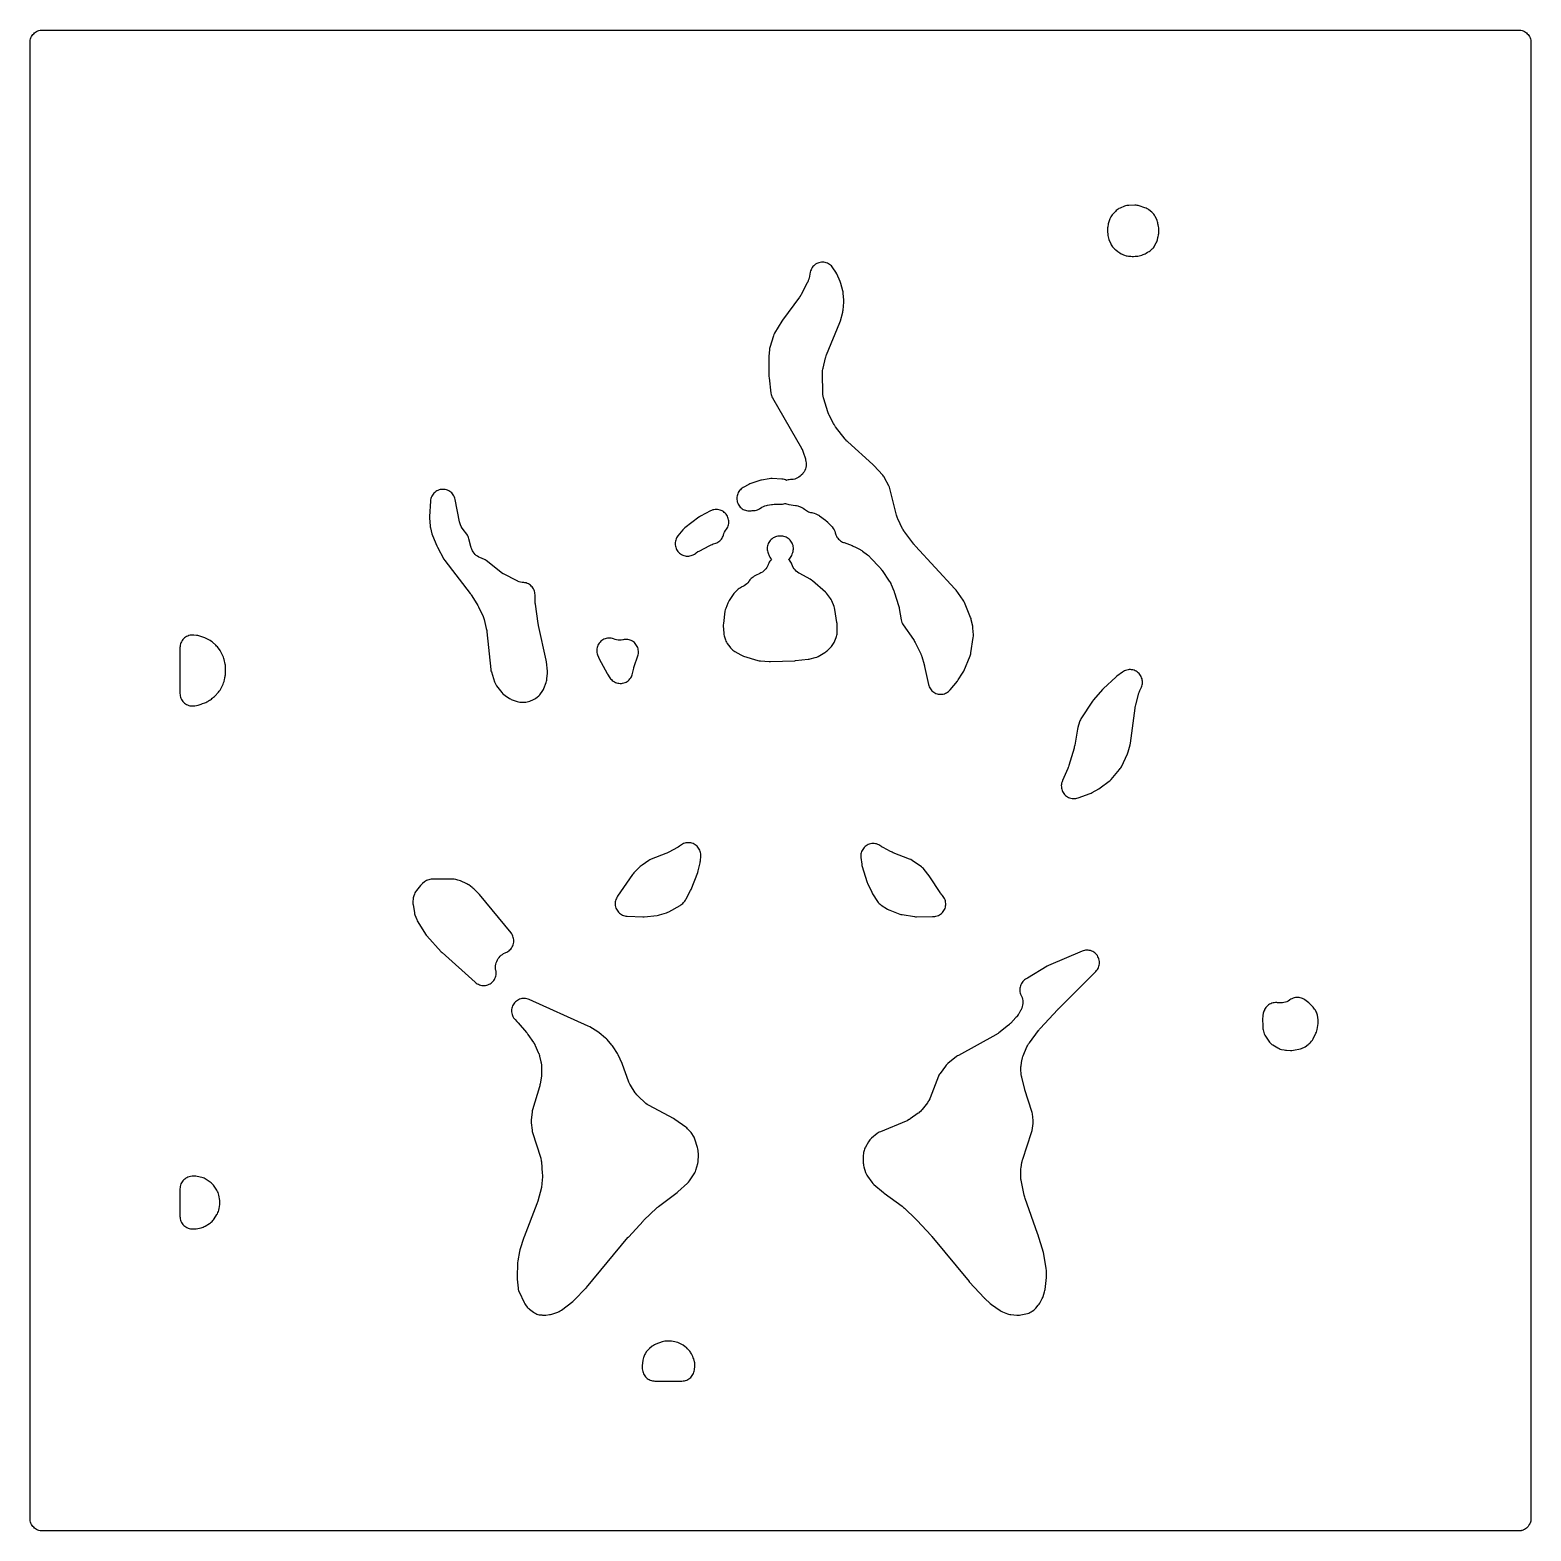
# Model space of a CAD drawing. Header units: millimetres. Extents: x 0 to 300, y 0 to 300.
import ezdxf

# ---------------------------------------------------------------- set-up
doc = ezdxf.new("R2010")
doc.units = ezdxf.units.MM
doc.layers.add('CUT', color=7, linetype='CONTINUOUS')

msp = doc.modelspace()

# ---------------------------------------------------------------- linework, layer by layer
at = {"layer": 'CUT'}
for points in [[(1.6252, -0.0395), (1.3944, 0.0431), (1.1729, 0.1479), (0.9627, 0.2738), (0.7659, 0.4198), (0.5844, 0.5844), (0.4198, 0.7659), (0.2738, 0.9627), (0.1479, 1.1729), (0.0431, 1.3944), (-0.0395, 1.6252), (-0.099, 1.8629), (-0.135, 2.1053), (-0.15, 2.4114), (-0.15, 297.5886), (-0.135, 297.8947), (-0.099, 298.1371), (-0.0395, 298.3748), (0.0431, 298.6056), (0.1479, 298.8271), (0.2738, 299.0373), (0.4198, 299.2341), (0.5844, 299.4156), (0.7659, 299.5802), (0.9627, 299.7262), (1.1729, 299.8521), (1.3944, 299.9569), (1.6252, 300.0395), (1.8629, 300.099), (2.1053, 300.135), (2.4114, 300.15), (297.5872, 300.15), (297.8933, 300.135), (298.1357, 300.099), (298.3734, 300.0395), (298.6041, 299.9569), (298.8256, 299.8521), (299.0358, 299.7262), (299.2326, 299.5802), (299.4142, 299.4156), (299.5787, 299.2341), (299.7247, 299.0373), (299.8507, 298.8271), (299.9554, 298.6056), (300.038, 298.3748), (300.0975, 298.1371), (300.1335, 297.8947), (300.1485, 297.5886), (300.1485, 297.0131), (300.1485, 2.4114), (300.1339, 2.114), (300.1297, 2.0799), (300.102, 1.893), (300.1003, 1.8816), (300.099, 1.8729), (300.0988, 1.8714), (300.0917, 1.8394), (300.0401, 1.6336), (300.0302, 1.6033), (299.9584, 1.4029), (299.9456, 1.3737), (299.8932, 1.2629), (299.8922, 1.2608), (299.8547, 1.1814), (299.8388, 1.1531), (299.838, 1.1519), (299.8352, 1.1471), (299.8173, 1.1173), (299.7299, 0.9714), (299.7105, 0.9436), (299.6986, 0.9275), (299.6934, 0.9206), (299.6729, 0.8929), (299.5852, 0.7747), (299.562, 0.7475), (299.5181, 0.6991), (299.5145, 0.6951), (299.4969, 0.6757), (299.4223, 0.5933), (299.3946, 0.5666), (299.3171, 0.4964), (299.3158, 0.4953), (299.3012, 0.482), (299.2426, 0.4289), (299.2098, 0.4029), (299.0526, 0.2863), (299.0501, 0.2845), (299.048, 0.2829), (299.0479, 0.2828), (299.0096, 0.2581), (298.9887, 0.2456), (298.9747, 0.2372), (298.9376, 0.215), (298.8402, 0.1566), (298.7957, 0.1337), (298.6213, 0.0513), (298.5703, 0.031), (298.3936, -0.0322), (298.3357, -0.0489), (298.3186, -0.0532), (298.2281, -0.0759), (298.2192, -0.0781), (298.159, -0.0932), (298.0942, -0.1052), (297.9198, -0.131), (297.8482, -0.1372), (297.5872, -0.15), (2.9618, -0.15), (2.4114, -0.15), (2.1053, -0.135), (1.8629, -0.099)], [(215.497, 259.0335), (215.5349, 258.7584), (215.6031, 258.4893), (215.7007, 258.2294), (216.0708, 257.389), (216.1735, 257.1822), (216.2949, 256.9857), (216.4339, 256.8013), (216.573, 256.6334), (216.7291, 256.4619), (216.9005, 256.3056), (217.0856, 256.1658), (217.5203, 255.8682), (217.5204, 255.8681), (217.703, 255.7109), (217.8999, 255.5721), (218.1821, 255.3928), (218.3833, 255.2777), (218.5944, 255.1817), (218.8135, 255.1057), (219.1608, 255.0029), (219.3854, 254.9476), (219.6143, 254.9134), (219.8453, 254.9004), (219.9737, 254.8991), (220.0942, 254.876), (220.3708, 254.8542), (220.6481, 254.8633), (220.9453, 254.8895), (221.2237, 254.8868), (221.4923, 254.8986), (221.758, 254.9391), (222.0178, 255.008), (222.2688, 255.1044), (222.2727, 255.1061), (222.309, 255.1187), (222.5325, 255.222), (222.5361, 255.2239), (222.9287, 255.3994), (223.1773, 255.5277), (223.3976, 255.6747), (223.7346, 255.851), (223.9706, 255.9915), (224.1897, 256.1571), (224.3894, 256.3457), (224.4632, 256.4235), (224.6106, 256.5936), (224.7421, 256.7763), (224.8566, 256.9701), (225.1675, 257.5547), (225.2622, 257.7534), (225.339, 257.9597), (225.3974, 258.1719), (225.5001, 258.6212), (225.5654, 258.8156), (225.6248, 259.0949), (225.6369, 259.2214), (225.6788, 259.4569), (225.6979, 259.6994), (225.7087, 260.0614), (225.7026, 260.3247), (225.6689, 260.586), (225.6231, 260.8364), (225.5698, 261.1654), (225.5235, 261.3806), (225.4895, 261.5661), (225.4353, 261.7987), (225.3592, 262.0251), (225.2618, 262.2432), (224.9464, 262.8676), (224.817, 263.0937), (224.6647, 263.3052), (224.4913, 263.4996), (224.2985, 263.6749), (223.7197, 264.1487), (223.5351, 264.2861), (223.3387, 264.406), (223.1321, 264.5073), (222.917, 264.5891), (221.7596, 264.9697), (221.5527, 265.028), (221.3416, 265.0683), (221.1278, 265.0903), (220.9128, 265.0939), (219.7097, 265.0621), (219.4827, 265.0458), (219.258, 265.0088), (219.0377, 264.9516), (218.8234, 264.8746), (217.9252, 264.5046), (217.7214, 264.4097), (217.5269, 264.2968), (217.3433, 264.167), (217.1722, 264.0211), (217.0148, 263.8605), (216.3792, 263.1506), (216.2419, 262.9831), (216.1195, 262.8043), (216.0131, 262.6156), (215.8995, 262.3919), (215.8128, 262.2023), (215.7423, 262.006), (215.6884, 261.8046), (215.587, 261.3508), (215.5381, 261.1655), (215.4859, 260.9169), (215.4821, 260.8813), (215.4652, 260.8057), (215.4228, 260.5583), (215.4055, 260.3079), (215.4133, 260.0571)], [(141.8199, 208.0025), (141.6771, 207.8081), (141.5538, 207.6008), (141.4511, 207.3826), (141.3698, 207.1556), (141.3108, 206.9218), (141.2745, 206.6833), (141.2615, 206.4425), (141.2717, 206.2016), (141.305, 205.9627), (141.3612, 205.7282), (141.4398, 205.5002), (141.5399, 205.2808), (141.6608, 205.0721), (141.8011, 204.876), (141.9597, 204.6944), (142.1351, 204.5288), (142.3256, 204.381), (142.5295, 204.2522), (142.7448, 204.1436), (142.9696, 204.0563), (143.2018, 203.991), (143.4392, 203.9484), (143.6795, 203.9289), (143.9207, 203.9326), (144.1603, 203.9596), (144.3476, 203.9898), (144.6879, 204.0112), (144.9384, 204.0397), (145.1848, 204.0933), (145.4246, 204.1714), (145.6552, 204.2733), (145.8744, 204.3979), (146.0116, 204.4953), (146.0124, 204.4943), (146.0141, 204.4955), (146.295, 204.6761), (146.5661, 204.8152), (146.8493, 204.9275), (147.1703, 205.02), (147.2019, 205.0274), (147.3797, 205.0649), (148.2071, 205.2185), (148.3664, 205.2446), (148.395, 205.2486), (148.7162, 205.28), (148.7451, 205.2816), (148.9064, 205.2869), (150.1648, 205.3012), (150.4115, 205.3162), (150.6555, 205.3555), (150.8944, 205.4187), (150.982, 205.4514), (150.9919, 205.446), (151.2192, 205.3507), (151.4547, 205.2783), (151.6963, 205.2294), (152.9989, 205.0321), (153.1436, 205.0073), (153.1695, 205.0023), (153.4555, 204.9358), (153.4809, 204.9288), (153.6217, 204.8872), (153.7727, 204.8393), (153.9466, 204.7794), (153.9774, 204.768), (154.2881, 204.6347), (154.5583, 204.486), (154.8126, 204.3115), (155.0028, 204.1515), (155.1868, 204.0107), (155.3832, 203.8875), (155.5901, 203.783), (155.8058, 203.6982), (156.0284, 203.6337), (156.256, 203.59), (156.4585, 203.5609), (156.7611, 203.4862), (157.0548, 203.3818), (157.3368, 203.2489), (157.6299, 203.0734), (157.6575, 203.0549), (157.8095, 202.9478), (158.9988, 202.0645), (159.1306, 201.962), (159.1538, 201.9431), (159.4031, 201.721), (159.4245, 201.7002), (159.5414, 201.581), (160.1906, 200.8895), (160.3181, 200.7466), (160.3402, 200.7205), (160.5538, 200.4406), (160.7215, 200.1667), (160.8604, 199.8772), (160.969, 199.575), (161.017, 199.3814), (161.0889, 199.1429), (161.1842, 198.9128), (161.3019, 198.6932), (161.4409, 198.4865), (161.5997, 198.2947), (161.7768, 198.1196), (161.9705, 197.963), (162.1788, 197.8264), (162.3997, 197.7112), (162.6309, 197.6186), (162.716, 197.5894), (164.3264, 196.9959), (164.5448, 196.9075), (164.6911, 196.8429), (164.9036, 196.7409), (165.8242, 196.2631), (165.9596, 196.1892), (165.9835, 196.1755), (166.2446, 196.0114), (166.2673, 195.9958), (166.3926, 195.9059), (167.4301, 195.128), (167.5613, 195.025), (167.5844, 195.0061), (167.8323, 194.7832), (167.8536, 194.7623), (167.9699, 194.6427), (169.9397, 192.5265), (170.0375, 192.4172), (170.0547, 192.3973), (170.2371, 192.1676), (170.2526, 192.1464), (170.337, 192.0264), (171.7657, 189.9069), (171.8648, 189.7517), (171.8819, 189.7236), (172.0567, 189.3996), (172.0709, 189.3699), (172.1462, 189.2019), (172.6583, 187.979), (172.7218, 187.8171), (172.7624, 187.7061), (172.8182, 187.5414), (173.6045, 185.0339), (173.6707, 184.7956), (173.7103, 184.6324), (173.7606, 184.3903), (174.1515, 182.1386), (174.2123, 181.8742), (174.3015, 181.6181), (174.4178, 181.373), (174.56, 181.142), (176.5837, 178.2224), (176.732, 177.9908), (176.8268, 177.83), (176.9577, 177.5881), (178.0056, 175.4697), (178.0737, 175.3243), (178.0853, 175.2981), (178.2024, 174.9994), (178.2118, 174.9722), (178.2606, 174.8194), (178.7353, 173.218), (178.7745, 173.0758), (178.7991, 172.9787), (178.8326, 172.835), (179.5984, 169.234), (179.6607, 168.9982), (179.7457, 168.7696), (179.8526, 168.5503), (179.9803, 168.3425), (180.1277, 168.1481), (180.2933, 167.969), (180.4756, 167.807), (180.6728, 167.6634), (180.883, 167.5398), (181.1043, 167.4372), (181.3346, 167.3567), (181.5716, 167.299), (181.8131, 167.2647), (182.0568, 167.254), (182.3004, 167.2672), (182.5415, 167.3041), (182.7779, 167.3642), (183.0073, 167.4472), (183.2275, 167.552), (183.4364, 167.6779), (183.6321, 167.8235), (183.8127, 167.9875), (183.9764, 168.1683), (185.4001, 169.9035), (185.557, 170.117), (186.4454, 171.4698), (186.5617, 171.6658), (186.6596, 171.8716), (187.942, 174.9162), (188.0149, 175.1115), (188.0712, 175.3122), (188.1106, 175.517), (188.5749, 178.6231), (188.6003, 178.8898), (188.597, 179.1577), (188.5088, 180.491), (188.4587, 180.8501), (188.1752, 182.1726), (188.1164, 182.3958), (188.0373, 182.6128), (186.7854, 185.6076), (186.6698, 185.8475), (186.5293, 186.0737), (185.1162, 188.0995), (184.8992, 188.3688), (177.0056, 196.8841), (176.8803, 197.0263), (176.7977, 197.125), (176.6798, 197.2733), (174.86, 199.6847), (174.752, 199.8354), (174.7334, 199.8628), (174.5404, 200.1793), (174.5246, 200.2084), (174.4401, 200.3734), (173.5033, 202.3193), (173.4273, 202.4877), (173.4144, 202.5181), (173.2877, 202.8652), (173.2779, 202.8967), (173.2275, 203.0745), (171.8602, 208.3961), (171.7749, 208.6644), (171.6599, 208.9214), (170.8162, 210.5546), (170.711, 210.7387), (170.5906, 210.9132), (170.4558, 211.0768), (168.6962, 213.0376), (168.5004, 213.2329), (163.4451, 217.7456), (163.3175, 217.8649), (163.2952, 217.8867), (163.0575, 218.1425), (163.0373, 218.1664), (162.9276, 218.3023), (161.0125, 220.7918), (160.9146, 220.925), (160.8977, 220.9492), (160.72, 221.2279), (160.7052, 221.2535), (160.6258, 221.3985), (159.749, 223.0852), (159.6771, 223.231), (159.6649, 223.2574), (159.5405, 223.5577), (159.5305, 223.585), (159.4782, 223.7389), (158.6464, 226.3723), (158.5962, 226.5455), (158.588, 226.5767), (158.5189, 226.9008), (158.4814, 227.2301), (158.4793, 227.2623), (158.4718, 227.4424), (158.4006, 231.5287), (158.4012, 231.6882), (158.4019, 231.7167), (158.4217, 232.0091), (158.4663, 232.2988), (158.4718, 232.3268), (158.5061, 232.4825), (159.006, 234.546), (159.043, 234.6869), (159.0501, 234.712), (159.1405, 234.9889), (159.1495, 235.0134), (159.2027, 235.149), (161.8848, 241.617), (161.9982, 241.9578), (162.4462, 243.7176), (162.4859, 243.9027), (162.5115, 244.0902), (162.6675, 245.68), (162.6792, 245.894), (162.6726, 246.1082), (162.5688, 247.5148), (162.5401, 247.7501), (162.4893, 247.9815), (162.093, 249.4516), (162.0289, 249.6546), (161.9477, 249.8514), (161.2453, 251.368), (161.0698, 251.6846), (160.4936, 252.5667), (160.3496, 252.7653), (160.1868, 252.9487), (160.0068, 253.1153), (159.8113, 253.2635), (159.6023, 253.3918), (159.3817, 253.499), (159.1516, 253.5841), (158.9143, 253.6462), (158.6721, 253.6848), (158.4273, 253.6994), (158.1822, 253.69), (157.9392, 253.6566), (157.7006, 253.5996), (157.4688, 253.5195), (157.246, 253.417), (157.0342, 253.2932), (156.8357, 253.1492), (156.6521, 252.9865), (156.4855, 252.8066), (156.3372, 252.6112), (156.2088, 252.4022), (156.1015, 252.1816), (156.0163, 251.9516), (155.9541, 251.7144), (155.7042, 250.5267), (155.6648, 250.3588), (155.6571, 250.329), (155.5636, 250.0261), (155.4427, 249.733), (155.4296, 249.7051), (155.353, 249.5506), (154.1338, 247.2279), (154.0646, 247.1019), (154.0518, 247.0795), (153.8991, 246.836), (153.8846, 246.8147), (153.8013, 246.6975), (150.3898, 242.084), (150.2547, 241.8813), (148.83, 239.5004), (148.6902, 239.2309), (148.5841, 238.9465), (147.8846, 236.6545), (147.826, 236.4239), (147.7896, 236.1887), (147.6541, 234.9123), (147.6404, 234.612), (147.6955, 230.8219), (147.7138, 230.5541), (148.0893, 227.4913), (148.1322, 227.2445), (148.1996, 227.0032), (148.2908, 226.7699), (148.4049, 226.5469), (154.201, 216.4935), (154.2978, 216.3145), (154.3142, 216.2821), (154.478, 215.9098), (154.4908, 215.8758), (154.5573, 215.6835), (154.9695, 214.3782), (155.0201, 214.2034), (155.0283, 214.172), (155.0977, 213.8448), (155.1317, 213.5416), (155.1362, 213.2365), (155.1111, 212.9325), (155.0567, 212.6322), (154.9734, 212.3387), (154.862, 212.0546), (154.7237, 211.7827), (154.5596, 211.5254), (154.3714, 211.2853), (154.1609, 211.0645), (153.9299, 210.8651), (153.6806, 210.6891), (153.4155, 210.5381), (153.137, 210.4134), (152.8478, 210.3164), (152.5505, 210.2478), (152.2479, 210.2083), (151.9893, 210.1999), (151.7437, 210.1798), (151.5012, 210.1355), (151.2643, 210.0676), (151.2231, 210.0513), (151.0199, 210.1397), (150.7847, 210.2155), (150.5431, 210.2677), (150.2976, 210.2958), (148.3439, 210.422), (148.0395, 210.423), (147.7372, 210.3871), (146.2235, 210.113), (146.0406, 210.0727), (145.8613, 210.0189), (144.0666, 209.4062), (143.8638, 209.3269), (143.6686, 209.2303), (142.5557, 208.6176), (142.3503, 208.4912), (142.158, 208.3456), (141.9806, 208.1822)], [(84.5309, 207.1514), (84.3819, 207.3498), (84.214, 207.5324), (84.0288, 207.6974), (83.8281, 207.8433), (83.614, 207.9686), (83.3886, 208.072), (83.1539, 208.1526), (82.9125, 208.2095), (82.6666, 208.2423), (82.4187, 208.2505), (82.1711, 208.234), (81.9265, 208.1932), (81.687, 208.1283), (81.4552, 208.04), (81.2333, 207.9291), (81.0235, 207.7968), (80.8278, 207.6444), (80.6482, 207.4733), (80.4864, 207.2852), (80.344, 207.0821), (80.2225, 206.8658), (80.123, 206.6385), (80.0466, 206.4026), (79.9938, 206.1602), (79.9654, 205.9137), (79.7628, 202.8106), (79.7641, 202.465), (79.8753, 200.9481), (79.9005, 200.7327), (79.9443, 200.5202), (80.2408, 199.3431), (80.3558, 198.996), (81.2124, 196.9303), (81.3453, 196.6579), (82.6719, 194.3108), (82.8652, 194.0187), (87.9286, 187.422), (88.0466, 187.2595), (88.1237, 187.1471), (88.2328, 186.9785), (89.433, 185.0101), (89.5266, 184.8477), (89.5873, 184.7358), (89.6726, 184.5689), (90.42, 183.0121), (90.5002, 182.8333), (90.5136, 182.8011), (90.6454, 182.4322), (90.6554, 182.3987), (90.7066, 182.2096), (91.1362, 180.4432), (91.1877, 180.1953), (91.2169, 180.026), (91.2515, 179.7751), (92.034, 172.2376), (92.076, 171.9726), (92.1461, 171.7137), (92.805, 169.7131), (92.9085, 169.45), (93.0411, 169.2002), (93.2009, 168.9671), (94.2704, 167.5823), (94.4541, 167.3702), (94.6605, 167.18), (94.8869, 167.0141), (95.7863, 166.4297), (95.9626, 166.3252), (96.1468, 166.2355), (96.3378, 166.1611), (97.3396, 165.8177), (97.5908, 165.7461), (97.8481, 165.701), (98.1086, 165.683), (98.8176, 165.6712), (99.0763, 165.6803), (99.3328, 165.7161), (99.5841, 165.7783), (99.8277, 165.8661), (100.5791, 166.1818), (100.8348, 166.3069), (101.0747, 166.4602), (101.2956, 166.6398), (101.6514, 166.9644), (101.8323, 167.1474), (101.9935, 167.3481), (102.3416, 167.8304), (102.4624, 168.0142), (102.5665, 168.208), (102.6532, 168.4102), (103.1147, 169.6323), (103.1872, 169.8553), (103.2384, 170.0841), (103.268, 170.3167), (103.3589, 171.4558), (103.3668, 171.6657), (103.357, 171.8756), (103.1923, 173.732), (103.1417, 174.0569), (101.5814, 181.0294), (101.5519, 181.1749), (101.5338, 181.2742), (101.51, 181.4207), (100.9662, 185.2529), (100.9404, 185.4869), (100.9279, 185.6462), (100.9169, 185.8813), (100.8972, 187.1611), (100.8815, 187.4051), (100.842, 187.6465), (100.7791, 187.8829), (100.6934, 188.112), (100.5857, 188.3316), (100.4571, 188.5396), (100.3088, 188.7341), (100.1422, 188.9132), (99.9588, 189.0751), (99.7606, 189.2183), (99.5492, 189.3415), (99.3269, 189.4434), (99.0957, 189.5231), (98.8578, 189.5798), (98.6154, 189.613), (98.2966, 189.6409), (97.9987, 189.6963), (97.7074, 189.78), (97.3985, 189.9022), (97.3691, 189.9155), (97.2063, 189.9939), (94.6972, 191.2774), (94.5388, 191.3633), (94.5109, 191.3793), (94.2075, 191.5733), (94.1812, 191.592), (94.0368, 191.6997), (91.1245, 193.9837), (90.9053, 194.1374), (90.6709, 194.2667), (90.424, 194.3703), (90.1515, 194.4678), (89.9798, 194.534), (89.9495, 194.5466), (89.6437, 194.6912), (89.379, 194.8499), (89.1312, 195.0337), (88.9026, 195.2409), (88.6953, 195.4695), (88.5115, 195.7173), (88.3529, 195.982), (88.2209, 196.2609), (88.1069, 196.5794), (88.0974, 196.6108), (88.0483, 196.7882), (87.6505, 198.3753), (87.5779, 198.6139), (87.4818, 198.8442), (87.3633, 199.0637), (87.2234, 199.2703), (86.4884, 200.2476), (86.3596, 200.4298), (86.3377, 200.4629), (86.1219, 200.8346), (85.9708, 201.1818), (85.8615, 201.5324), (85.8529, 201.5663), (85.8093, 201.7575), (84.9114, 206.2417), (84.8507, 206.4822), (84.7665, 206.7155), (84.6595, 206.9393)], [(129.0341, 198.1099), (128.9755, 197.8743), (128.94, 197.6341), (128.928, 197.3916), (128.9396, 197.149), (128.9746, 196.9087), (129.0328, 196.673), (129.1136, 196.444), (129.2162, 196.224), (129.3397, 196.0149), (129.4829, 195.8188), (129.6444, 195.6375), (129.8228, 195.4728), (130.0163, 195.3261), (130.2231, 195.1989), (130.4413, 195.0923), (130.6688, 195.0074), (130.9035, 194.945), (131.1431, 194.9056), (131.3853, 194.8897), (131.628, 194.8974), (131.8688, 194.9285), (132.1055, 194.9829), (132.3357, 195.06), (132.5574, 195.159), (132.7685, 195.2791), (132.9669, 195.4191), (133.1312, 195.5474), (133.1597, 195.5685), (133.4918, 195.7877), (133.5225, 195.8057), (133.6968, 195.9018), (135.8898, 197.0359), (136.1316, 197.1502), (136.2983, 197.2218), (136.5476, 197.3186), (137.0358, 197.4883), (137.2526, 197.5752), (137.4603, 197.682), (137.6571, 197.8076), (137.8414, 197.9511), (138.0114, 198.1112), (138.1658, 198.2864), (138.3032, 198.4753), (138.4223, 198.6761), (138.5222, 198.8872), (138.6019, 199.1067), (138.6952, 199.4062), (138.826, 199.7099), (138.9881, 199.9981), (139.1891, 200.2812), (139.3225, 200.4903), (139.4345, 200.7115), (139.524, 200.9428), (139.5901, 201.1818), (139.6323, 201.4262), (139.65, 201.6736), (139.6432, 201.9215), (139.6118, 202.1675), (139.5562, 202.4092), (139.4769, 202.6442), (139.3748, 202.8702), (139.2507, 203.0849), (139.106, 203.2863), (138.942, 203.4724), (138.7604, 203.6413), (138.563, 203.7914), (138.3517, 203.9211), (138.1285, 204.0293), (137.8957, 204.1149), (137.6556, 204.177), (137.4106, 204.215), (137.1629, 204.2285), (136.9152, 204.2174), (136.6697, 204.1818), (136.429, 204.1221), (136.1954, 204.0388), (135.9712, 203.9328), (133.9754, 202.865), (133.8075, 202.7665), (133.6477, 202.6553), (130.8724, 200.5582), (130.6421, 200.3611), (130.4373, 200.1376), (129.4857, 198.9633), (129.3422, 198.7675), (129.2183, 198.5586), (129.1153, 198.3387)], [(138.676, 179.2094), (138.7474, 178.9181), (138.9874, 178.1432), (139.0819, 177.8882), (139.2035, 177.6449), (139.3508, 177.4163), (139.8342, 176.749), (140.012, 176.5305), (140.2133, 176.3335), (140.4921, 176.0897), (140.6735, 175.9454), (140.8675, 175.8185), (142.0639, 175.1128), (142.3314, 174.976), (142.6133, 174.8723), (145.4488, 174.0185), (145.7246, 173.9523), (146.0062, 173.9177), (147.721, 173.8054), (147.97, 173.8016), (152.8259, 173.9681), (152.8589, 173.9694), (152.8649, 173.9697), (153.0034, 173.9801), (155.5375, 174.2421), (155.7475, 174.2729), (155.9541, 174.3214), (156.9587, 174.6025), (157.2436, 174.7011), (157.5146, 174.8333), (158.8557, 175.5908), (159.0516, 175.7138), (159.2353, 175.8543), (159.4053, 176.0112), (160.1912, 176.8073), (160.3537, 176.9888), (160.4978, 177.1853), (160.6221, 177.3949), (160.7254, 177.6156), (161.1294, 178.6016), (161.2105, 178.8306), (161.269, 179.0663), (161.3043, 179.3066), (161.3162, 179.5492), (161.3165, 181.2008), (161.3092, 181.391), (161.2876, 181.5801), (160.8826, 184.2218), (160.8193, 184.5157), (160.7211, 184.7998), (160.2586, 185.9162), (160.1305, 186.1804), (159.9723, 186.4278), (159.381, 187.2426), (159.2049, 187.4588), (159.0059, 187.654), (156.4053, 189.9343), (156.1897, 190.1034), (155.9568, 190.2479), (153.8515, 191.3995), (153.6896, 191.4935), (153.6611, 191.5109), (153.3772, 191.7053), (153.1372, 191.9076), (152.9186, 192.1328), (152.7235, 192.3786), (152.5538, 192.6427), (152.4114, 192.9224), (152.2639, 193.3011), (152.2633, 193.3009), (152.2001, 193.4633), (152.0865, 193.6861), (151.9513, 193.8963), (151.7958, 194.0921), (151.6535, 194.2383), (151.6736, 194.2555), (151.8421, 194.4308), (151.9928, 194.6217), (152.1243, 194.8263), (152.2352, 195.0427), (152.3246, 195.2689), (152.3602, 195.3736), (152.4453, 195.5874), (152.5129, 195.8212), (152.5575, 196.0604), (152.5786, 196.3028), (152.576, 196.5461), (152.5498, 196.788), (152.5002, 197.0262), (152.4276, 197.2585), (152.3329, 197.4826), (152.2167, 197.6964), (152.0804, 197.898), (151.9251, 198.0853), (151.7523, 198.2566), (151.5637, 198.4104), (151.3611, 198.545), (151.1463, 198.6594), (150.9214, 198.7523), (150.6885, 198.8229), (150.4499, 198.8705), (150.2078, 198.8947), (149.9645, 198.8953), (149.725, 198.8842), (149.4752, 198.86), (149.2291, 198.8108), (148.9891, 198.7373), (148.7577, 198.64), (148.5372, 198.52), (148.3299, 198.3785), (148.1378, 198.217), (147.9629, 198.037), (147.8069, 197.8404), (147.6714, 197.6291), (147.5578, 197.4053), (147.4672, 197.1712), (147.4005, 196.9292), (147.3584, 196.6818), (147.3413, 196.4313), (147.3495, 196.1805), (147.3827, 195.9317), (147.4408, 195.6875), (147.523, 195.4503), (147.5785, 195.3128), (147.5793, 195.3108), (147.5794, 195.3108), (147.6368, 195.1443), (147.7381, 194.9232), (147.8604, 194.713), (148.0025, 194.5156), (148.1631, 194.333), (148.2231, 194.2769), (148.2122, 194.2677), (148.0382, 194.0881), (147.8831, 193.8921), (147.7483, 193.6815), (147.6353, 193.4585), (147.545, 193.2254), (147.5285, 193.1753), (147.3998, 192.887), (147.2429, 192.613), (147.0593, 192.3561), (146.8508, 192.1189), (146.6196, 191.9039), (146.368, 191.7131), (146.0726, 191.5326), (146.0431, 191.5166), (145.8754, 191.4308), (144.9779, 190.9996), (144.738, 190.8677), (144.514, 190.7104), (144.3146, 190.5534), (144.1631, 190.424), (144.0224, 190.283), (144.0082, 190.2675), (143.8797, 190.1164), (143.7635, 189.9556), (143.652, 189.7875), (143.4597, 189.5509), (143.2453, 189.3341), (143.011, 189.1391), (142.7589, 188.9677), (142.4657, 188.8074), (142.4364, 188.7932), (142.271, 188.7178), (142.2259, 188.6986), (141.9855, 188.5805), (141.7591, 188.4373), (141.5494, 188.2707), (141.0652, 187.8419), (140.8493, 187.6257), (140.6613, 187.3848), (139.7296, 186.0271), (139.5789, 185.7774), (139.4583, 185.5119), (139.0391, 184.4245), (138.9492, 184.1425), (138.8932, 183.8519), (138.5711, 181.4083), (138.5512, 181.1701), (138.5542, 180.9311), (138.64, 179.5072)], [(30.0364, 166.459), (30.1393, 166.239), (30.2629, 166.0301), (30.4063, 165.8341), (30.568, 165.653), (30.7465, 165.4883), (30.9401, 165.3418), (31.1471, 165.2148), (31.3653, 165.1084), (31.5929, 165.0238), (31.8276, 164.9615), (32.0672, 164.9224), (32.3095, 164.9067), (32.5522, 164.9146), (32.793, 164.9459), (33.4773, 165.0691), (33.6796, 165.1143), (33.8776, 165.1761), (34.0697, 165.2541), (34.3706, 165.391), (34.8159, 165.5458), (35.0167, 165.6255), (35.2098, 165.7222), (35.3938, 165.8352), (35.4912, 165.9009), (35.5838, 165.9431), (35.7832, 166.0448), (35.9726, 166.1639), (36.1507, 166.2996), (36.3159, 166.4506), (36.3378, 166.4725), (36.4055, 166.5182), (36.5746, 166.643), (36.7326, 166.7816), (36.8784, 166.933), (37.4955, 167.6299), (37.5411, 167.6756), (37.7231, 167.8785), (37.8819, 168.1), (38.0156, 168.3375), (38.4818, 169.2826), (38.5857, 169.5246), (38.6636, 169.7762), (38.7735, 170.2113), (38.8214, 170.4485), (38.8429, 170.6585), (38.8636, 170.7389), (38.9072, 170.9447), (38.9335, 171.1534), (38.942, 171.3636), (38.9406, 172.3933), (38.9392, 172.4191), (38.9498, 172.6151), (38.9515, 172.845), (38.9322, 173.0741), (38.8919, 173.3005), (38.6881, 174.2024), (38.6245, 174.4322), (38.5393, 174.6549), (38.1688, 175.5004), (38.0361, 175.7606), (37.8741, 176.0035), (37.3386, 176.7126), (37.1827, 176.8993), (37.0095, 177.07), (36.3529, 177.6568), (36.127, 177.8364), (35.8818, 177.9888), (35.0797, 178.4252), (34.8549, 178.5333), (34.6204, 178.6186), (33.6375, 178.9211), (33.4037, 178.9808), (33.1653, 179.0178), (32.6133, 179.0763), (32.3672, 179.0901), (32.121, 179.0797), (31.8771, 179.045), (31.6377, 178.9865), (31.4052, 178.9048), (31.182, 178.8005), (30.97, 178.6748), (30.7715, 178.5288), (30.5883, 178.364), (30.4223, 178.182), (30.2749, 177.9845), (30.1477, 177.7734), (30.042, 177.5508), (29.9586, 177.319), (29.8985, 177.08), (29.8621, 176.8363), (29.85, 176.5902), (29.85, 176.4803), (29.85, 167.5194), (29.85, 167.4064), (29.8618, 167.1638), (29.8971, 166.9236), (29.9555, 166.6879)], [(115.6389, 178.4897), (115.3918, 178.4672), (115.1482, 178.4202), (114.9105, 178.3494), (114.6809, 178.2554), (114.4618, 178.139), (114.2553, 178.0016), (114.0635, 177.8443), (113.8881, 177.6688), (113.7311, 177.4768), (113.5938, 177.2702), (113.4777, 177.0509), (113.3839, 176.8213), (113.3133, 176.5835), (113.2666, 176.3398), (113.2443, 176.0928), (113.2466, 175.8447), (113.2735, 175.5981), (113.3246, 175.3553), (113.3996, 175.1189), (113.5635, 174.6791), (113.7156, 174.3473), (115.316, 171.4371), (115.3324, 171.4079), (115.3354, 171.4026), (115.4084, 171.2819), (115.8675, 170.5698), (116.0107, 170.3701), (116.1728, 170.1853), (116.3522, 170.0174), (116.5473, 169.8679), (116.7561, 169.7383), (116.9766, 169.6298), (117.2067, 169.5434), (117.4442, 169.4801), (117.6867, 169.4404), (117.932, 169.4247), (118.1776, 169.4332), (118.4212, 169.4657), (118.6604, 169.5221), (118.8929, 169.6016), (119.1166, 169.7036), (119.3291, 169.827), (119.5285, 169.9707), (119.7127, 170.1333), (119.8802, 170.3132), (120.0292, 170.5087), (120.1582, 170.7178), (120.2661, 170.9386), (120.3518, 171.169), (120.4145, 171.4066), (120.5912, 172.2411), (120.6423, 172.4521), (120.6811, 172.5942), (120.7443, 172.8018), (121.4574, 174.9224), (121.5235, 175.1558), (121.5666, 175.3945), (121.5864, 175.6363), (121.5827, 175.8788), (121.5555, 176.1199), (121.5051, 176.3571), (121.4319, 176.5884), (121.3366, 176.8115), (121.2202, 177.0243), (121.0837, 177.2248), (120.9284, 177.4111), (120.7558, 177.5816), (120.5674, 177.7344), (120.3652, 177.8683), (120.1509, 177.982), (119.9266, 178.0744), (119.6944, 178.1446), (119.4565, 178.192), (119.2151, 178.2161), (118.9725, 178.2166), (118.731, 178.1937), (118.4929, 178.1475), (118.45, 178.137), (118.1409, 178.0931), (117.829, 178.0801), (117.5172, 178.0981), (117.2089, 178.147), (116.9068, 178.2261), (116.6129, 178.3354), (116.3764, 178.4101), (116.1336, 178.461), (115.8869, 178.4877)], [(206.1855, 148.9839), (206.188, 148.7398), (206.2143, 148.497), (206.2642, 148.258), (206.3372, 148.025), (206.4325, 147.8002), (206.5493, 147.5858), (206.6865, 147.3838), (206.8427, 147.1962), (207.0165, 147.0247), (207.2062, 146.8709), (207.41, 146.7364), (207.6259, 146.6225), (207.8519, 146.5301), (208.0858, 146.4602), (208.3255, 146.4135), (208.5686, 146.3903), (208.8127, 146.391), (209.0556, 146.4155), (209.295, 146.4636), (209.5286, 146.5348), (211.9743, 147.4131), (212.1589, 147.4878), (212.337, 147.577), (213.6897, 148.3234), (213.9821, 148.5123), (215.763, 149.8481), (215.9747, 150.026), (216.1655, 150.2262), (217.8546, 152.2075), (217.9875, 152.3779), (218.1053, 152.5591), (218.207, 152.7498), (219.4299, 155.304), (219.5184, 155.5126), (219.5877, 155.7284), (219.9729, 157.147), (220.0398, 157.4821), (220.9406, 164.4579), (220.9822, 164.7114), (221.0163, 164.8823), (221.0752, 165.1323), (221.7027, 167.4406), (221.7435, 167.58), (221.7513, 167.6048), (221.8489, 167.8782), (221.8586, 167.9024), (221.9153, 168.0361), (222.1967, 168.6657), (222.2853, 168.8929), (222.3512, 169.1276), (222.394, 169.3677), (222.4132, 169.6108), (222.4087, 169.8546), (222.3804, 170.0968), (222.3286, 170.3351), (222.2539, 170.5672), (222.1569, 170.7909), (222.0386, 171.0041), (221.9, 171.2048), (221.7426, 171.391), (221.5678, 171.561), (221.3773, 171.7132), (221.1728, 171.8461), (220.9564, 171.9584), (220.73, 172.0491), (220.4959, 172.1173), (220.2563, 172.1624), (220.0134, 172.1839), (219.7696, 172.1817), (219.5271, 172.1557), (219.2883, 172.1062), (219.0555, 172.0337), (218.8309, 171.9389), (218.6165, 171.8226), (218.4145, 171.686), (217.2935, 170.8454), (217.0975, 170.6821), (214.642, 168.4152), (214.4453, 168.2119), (212.6286, 166.1072), (212.4306, 165.8448), (210.1159, 162.3158), (210.0006, 162.1214), (209.9033, 161.9174), (209.8249, 161.7054), (209.4812, 160.6296), (209.3967, 160.2799), (208.8633, 157.0811), (208.8198, 156.861), (208.7858, 156.7126), (208.7293, 156.4955), (207.6984, 152.9751), (207.6243, 152.7489), (207.5691, 152.5971), (207.4808, 152.376), (206.4337, 149.979), (206.4105, 149.9283), (206.3198, 149.7016), (206.2517, 149.4671), (206.2068, 149.2271)], [(116.9931, 125.9381), (116.9472, 125.6965), (116.9253, 125.4516), (116.9275, 125.2056), (116.9539, 124.9611), (117.0042, 124.7204), (117.078, 124.4858), (117.1744, 124.2595), (117.2925, 124.0439), (117.4313, 123.8408), (117.5894, 123.6524), (117.7652, 123.4805), (117.9571, 123.3266), (118.1631, 123.1924), (118.3814, 123.079), (118.6097, 122.9876), (118.8459, 122.9191), (119.0877, 122.8742), (119.3327, 122.8532), (122.4263, 122.7411), (122.7541, 122.7507), (125.2952, 122.9929), (125.5576, 123.0321), (125.8143, 123.0988), (127.2115, 123.5423), (127.4489, 123.6312), (127.6761, 123.7436), (129.8933, 124.9847), (130.0906, 125.1075), (130.2756, 125.2481), (130.4467, 125.4052), (130.6026, 125.5775), (130.8364, 125.8617), (130.9951, 126.0771), (131.1299, 126.3082), (131.9975, 127.9976), (132.0996, 128.2232), (133.4333, 131.6079), (133.5422, 131.9572), (133.9114, 133.5424), (133.9481, 133.7332), (133.9699, 133.9261), (134.0391, 134.8676), (134.0452, 135.1085), (134.0281, 135.3489), (133.9879, 135.5865), (133.925, 135.8191), (133.84, 136.0446), (133.7336, 136.2609), (133.607, 136.4659), (133.4612, 136.6578), (133.2976, 136.8347), (133.1177, 136.9951), (132.9232, 137.1374), (132.7159, 137.2603), (132.4978, 137.3627), (132.2708, 137.4436), (132.037, 137.5023), (131.7987, 137.5382), (131.5581, 137.551), (131.3173, 137.5406), (131.0787, 137.507), (130.8444, 137.4506), (130.6166, 137.3719), (130.3975, 137.2717), (130.189, 137.1508), (129.9931, 137.0104), (129.9442, 136.9716), (129.8159, 136.8743), (129.7926, 136.8574), (129.5241, 136.6799), (129.4995, 136.6651), (129.3598, 136.5851), (127.6266, 135.6418), (127.4094, 135.5326), (127.2597, 135.4633), (127.036, 135.3684), (124.1459, 134.2515), (123.8885, 134.1349), (123.6459, 133.9901), (122.3069, 133.0839), (122.1062, 132.9329), (121.9216, 132.7624), (120.6857, 131.5), (120.5444, 131.3429), (120.4169, 131.1746), (117.4138, 126.8389), (117.4039, 126.8254), (117.2689, 126.6199), (117.1547, 126.402), (117.0625, 126.1741)], [(169.2145, 137.2993), (168.9759, 137.3514), (168.7334, 137.3799), (168.4892, 137.3846), (168.2458, 137.3655), (168.0053, 137.3227), (167.7702, 137.2567), (167.5427, 137.1681), (167.3249, 137.0576), (167.1189, 136.9265), (166.9267, 136.7759), (166.7501, 136.6072), (166.5908, 136.4221), (166.4503, 136.2224), (166.33, 136.0099), (166.2309, 135.7867), (166.1542, 135.5549), (166.1004, 135.3167), (166.0701, 135.0744), (166.0636, 134.8303), (166.0809, 134.5867), (166.2432, 133.2394), (166.2784, 133.0257), (166.332, 132.8159), (167.2446, 129.7929), (167.307, 129.6117), (167.3831, 129.4358), (168.246, 127.6334), (168.4086, 127.3447), (169.4045, 125.822), (169.5609, 125.6084), (169.7391, 125.4125), (169.937, 125.2366), (170.1523, 125.0826), (171.4352, 124.2643), (171.658, 124.1378), (171.8926, 124.0347), (173.8569, 123.2893), (174.1011, 123.2107), (174.3522, 123.1575), (176.8167, 122.7665), (177.0222, 122.7426), (177.229, 122.7357), (180.4085, 122.762), (180.6799, 122.779), (180.8611, 122.8003), (181.108, 122.842), (181.3496, 122.9082), (181.5833, 122.9982), (181.8068, 123.1111), (182.0179, 123.2458), (182.2144, 123.401), (182.3945, 123.5751), (182.5562, 123.7662), (182.698, 123.9727), (182.8184, 124.1922), (182.9163, 124.4227), (182.9906, 124.6619), (183.0406, 124.9073), (183.0658, 125.1564), (183.066, 125.4068), (183.0411, 125.656), (182.9914, 125.9015), (182.9174, 126.1407), (182.8198, 126.3713), (182.6997, 126.5911), (182.5582, 126.7977), (182.3967, 126.9891), (182.2466, 127.1498), (182.056, 127.3949), (182.0386, 127.4196), (181.9441, 127.5596), (179.9054, 130.7349), (179.7564, 130.9428), (178.7514, 132.2033), (178.5908, 132.3857), (178.4132, 132.5517), (178.2204, 132.6997), (176.3227, 134.0144), (176.0721, 134.1671), (175.8053, 134.2893), (172.5596, 135.552), (172.3575, 135.6376), (172.2219, 135.6997), (172.0251, 135.7969), (170.5284, 136.5917), (170.3922, 136.6677), (170.3681, 136.6818), (170.1269, 136.8368), (170.0849, 136.8691), (169.8841, 137.0081), (169.6708, 137.1269), (169.4468, 137.2242)], [(76.7455, 123.575), (76.7946, 123.3526), (76.8637, 123.1355), (77.216, 122.1819), (77.314, 121.9526), (77.4344, 121.7341), (78.9578, 119.2693), (79.0896, 119.0766), (79.2389, 118.8971), (82.1124, 115.7528), (82.2903, 115.5767), (88.9413, 109.6218), (89.1311, 109.468), (89.335, 109.3333), (89.551, 109.2193), (89.7771, 109.1268), (90.0112, 109.0569), (90.251, 109.0101), (90.4942, 108.987), (90.7385, 108.9877), (90.9816, 109.0123), (91.2211, 109.0605), (91.4548, 109.1318), (91.6803, 109.2256), (91.8957, 109.341), (92.0988, 109.4768), (92.2876, 109.6318), (92.4604, 109.8045), (92.6155, 109.9932), (92.7515, 110.1962), (92.867, 110.4115), (92.9609, 110.637), (93.0324, 110.8706), (93.0808, 111.1101), (93.1055, 111.3531), (93.1064, 111.5974), (93.0834, 111.8407), (93.0528, 111.9981), (93.054, 111.9983), (93.0536, 112.0004), (93.0058, 112.3299), (92.9913, 112.6334), (93.0063, 112.9368), (93.0504, 113.2374), (93.1234, 113.5324), (93.2244, 113.8189), (93.3526, 114.0943), (93.5069, 114.3561), (93.6856, 114.6017), (93.8872, 114.829), (94.1098, 115.0357), (94.3513, 115.2201), (94.6095, 115.3802), (94.8819, 115.5147), (95.0338, 115.5722), (95.2624, 115.672), (95.4799, 115.7942), (95.6841, 115.9373), (95.873, 116.1002), (96.0448, 116.281), (96.1977, 116.478), (96.3302, 116.6893), (96.441, 116.9128), (96.529, 117.1462), (96.5933, 117.3872), (96.6333, 117.6334), (96.6485, 117.8823), (96.6388, 118.1315), (96.6044, 118.3786), (96.5455, 118.6209), (96.4628, 118.8562), (96.357, 119.0821), (96.2292, 119.2963), (96.0808, 119.4967), (89.7559, 127.1995), (89.5923, 127.38), (88.6363, 128.3369), (88.4708, 128.4882), (88.2925, 128.6241), (87.6155, 129.0937), (87.4428, 129.2033), (87.2618, 129.2983), (85.948, 129.9213), (85.7111, 130.0191), (85.4655, 130.0921), (85.0352, 130.1964), (84.7426, 130.2491), (84.4458, 130.2667), (80.3409, 130.2656), (80.0949, 130.2534), (79.8513, 130.217), (79.6124, 130.1569), (79.3806, 130.0735), (79.1582, 129.9677), (78.9472, 129.8406), (78.7498, 129.6933), (78.3488, 129.3622), (78.1681, 129.1975), (78.0043, 129.0159), (77.1604, 127.9826), (76.9937, 127.753), (76.8541, 127.5061), (76.7434, 127.2449), (76.6367, 126.9474), (76.5747, 126.7489), (76.5294, 126.5458), (76.5012, 126.3397), (76.4497, 125.7971), (76.4386, 125.5757), (76.4471, 125.3541), (76.4753, 125.1342)], [(167.0267, 71.5652), (167.1234, 71.3001), (167.2494, 71.0477), (167.4031, 70.811), (168.2726, 69.6241), (168.4596, 69.398), (168.6718, 69.1954), (170.6194, 67.5427), (170.6451, 67.5212), (170.6497, 67.5173), (170.7609, 67.4307), (174.3088, 64.8227), (174.4978, 64.6742), (174.623, 64.5692), (174.8023, 64.4087), (177.0938, 62.2212), (177.1812, 62.1349), (177.2397, 62.0753), (177.3243, 61.9862), (180.1233, 58.9397), (180.1881, 58.8673), (180.2315, 58.8175), (180.2944, 58.7435), (187.7353, 49.751), (187.7516, 49.7316), (187.7545, 49.7281), (187.825, 49.6481), (190.7445, 46.4765), (190.7702, 46.4489), (190.775, 46.4439), (190.8873, 46.3328), (191.9249, 45.3691), (192.2113, 45.1398), (193.9282, 43.9611), (194.1791, 43.8097), (194.446, 43.6887), (195.4448, 43.3047), (195.6459, 43.237), (195.8521, 43.1866), (196.0619, 43.1539), (197.254, 43.0195), (197.5362, 43.0037), (197.8184, 43.02), (198.097, 43.0679), (199.4242, 43.3747), (199.6726, 43.4458), (199.9123, 43.5421), (200.1408, 43.6627), (200.3556, 43.8062), (200.6588, 44.0323), (200.879, 44.2171), (201.0766, 44.4261), (201.5708, 45.0129), (201.7296, 45.223), (201.8654, 45.4485), (202.3588, 46.3754), (202.4553, 46.578), (202.5332, 46.7884), (202.8242, 47.6982), (202.8871, 47.9338), (202.9268, 48.1745), (203.199, 50.5421), (203.2148, 50.8806), (203.1914, 51.9841), (203.157, 52.3476), (202.6659, 55.2549), (202.5929, 55.5651), (201.4756, 59.2433), (201.4552, 59.3074), (201.4504, 59.3217), (201.4342, 59.3687), (198.9353, 66.3944), (198.8565, 66.6431), (198.8089, 66.8137), (198.7475, 67.0673), (198.1328, 70.0611), (198.0972, 70.262), (198.0919, 70.298), (198.0537, 70.7042), (198.0523, 70.7406), (198.0498, 70.9447), (198.0634, 71.833), (198.0771, 72.1016), (198.093, 72.2834), (198.1259, 72.5504), (198.2933, 73.596), (198.3214, 73.7507), (198.327, 73.7783), (198.4026, 74.0834), (198.4105, 74.1105), (198.4577, 74.2604), (200.2477, 79.5472), (200.3129, 79.7747), (200.3563, 80.0074), (200.541, 81.3466), (200.5641, 81.6486), (200.5505, 81.9513), (200.4085, 83.2924), (200.3679, 83.5483), (200.301, 83.7987), (198.895, 88.1441), (198.8579, 88.2658), (198.8341, 88.349), (198.8012, 88.4719), (198.2533, 90.6625), (198.2158, 90.8285), (198.2098, 90.8583), (198.1575, 91.1944), (198.1542, 91.2247), (198.1395, 91.3942), (198.0986, 92.0371), (198.0912, 92.2401), (198.0909, 92.2763), (198.109, 92.6818), (198.1126, 92.7179), (198.1382, 92.9194), (198.3092, 94.0276), (198.3359, 94.1797), (198.3412, 94.2068), (198.4074, 94.4829), (198.4962, 94.7526), (198.5059, 94.7785), (198.5631, 94.9219), (199.3159, 96.7014), (199.408, 96.9024), (199.4255, 96.9377), (199.6444, 97.3216), (199.6659, 97.3546), (199.7919, 97.5362), (201.5861, 99.9656), (201.7201, 100.1365), (201.8145, 100.2498), (201.9581, 100.4126), (205.5087, 104.2089), (205.5518, 104.2543), (205.5814, 104.2849), (205.6254, 104.3295), (213.0871, 111.7917), (213.2525, 111.9743), (213.3992, 112.1722), (213.5256, 112.3837), (213.6306, 112.6066), (213.7132, 112.8387), (213.7725, 113.0778), (213.808, 113.3216), (213.8193, 113.5677), (213.8064, 113.8137), (213.7693, 114.0573), (213.7084, 114.296), (213.6243, 114.5275), (213.5178, 114.7497), (213.39, 114.9603), (213.242, 115.1573), (213.0754, 115.3388), (212.8917, 115.503), (212.6928, 115.6483), (212.4805, 115.7734), (212.257, 115.8769), (212.0243, 115.9579), (211.7848, 116.0157), (211.5408, 116.0496), (211.2946, 116.0593), (211.0487, 116.0447), (210.8054, 116.006), (210.5671, 115.9436), (210.3361, 115.8579), (203.6469, 112.9965), (203.3322, 112.8346), (199.4446, 110.4729), (199.1691, 110.3188), (199.1699, 110.3173), (199.0197, 110.2308), (198.8217, 110.0895), (198.6384, 109.9297), (198.4714, 109.7528), (198.3225, 109.5605), (198.1929, 109.3547), (198.084, 109.1372), (197.9967, 108.9102), (197.9319, 108.6757), (197.8901, 108.4361), (197.8719, 108.1936), (197.8773, 107.9504), (197.9063, 107.7089), (197.9586, 107.4714), (198.0338, 107.2401), (198.1311, 107.0172), (198.2122, 106.8536), (198.3206, 106.5682), (198.4008, 106.2736), (198.4521, 105.9726), (198.474, 105.6681), (198.4663, 105.3629), (198.4289, 105.0598), (198.3624, 104.7619), (198.2673, 104.4717), (198.1327, 104.1653), (198.1182, 104.1362), (198.033, 103.9753), (197.6795, 103.3449), (197.5659, 103.1554), (197.5446, 103.1223), (197.2849, 102.7652), (197.2599, 102.7348), (197.1147, 102.5684), (196.1037, 101.4759), (196.0009, 101.3692), (195.9821, 101.3504), (195.7642, 101.1495), (195.744, 101.1323), (195.6293, 101.0384), (193.6657, 99.4956), (193.5422, 99.4026), (193.5197, 99.3864), (193.2617, 99.2161), (193.238, 99.2018), (193.104, 99.1248), (185.579, 95.0038), (185.3917, 94.8903), (185.2151, 94.7609), (183.4588, 93.3515), (183.2928, 93.2058), (183.1404, 93.046), (183.0026, 92.8735), (181.9277, 91.3976), (181.8078, 91.217), (181.704, 91.0267), (181.6171, 90.8281), (179.9351, 86.4824), (179.8657, 86.3152), (179.8526, 86.2857), (179.7031, 85.9884), (179.5257, 85.7069), (179.5072, 85.6804), (179.3998, 85.5347), (178.3604, 84.1925), (178.2444, 84.05), (178.223, 84.025), (177.9911, 83.7795), (177.7362, 83.5579), (177.7104, 83.5376), (177.5633, 83.4275), (175.9577, 82.2866), (175.7807, 82.1683), (175.7485, 82.1481), (175.3758, 81.9424), (175.3416, 81.926), (175.147, 81.8394), (169.9733, 79.7093), (169.7589, 79.6089), (169.555, 79.4887), (169.3633, 79.3497), (168.2034, 78.4218), (168.027, 78.2666), (167.8661, 78.0955), (167.7219, 77.9101), (167.5957, 77.712), (166.99, 76.6544), (166.8795, 76.4375), (166.7905, 76.211), (166.7241, 75.9768), (166.6318, 75.5788), (166.5833, 75.298), (166.5672, 75.0135), (166.5675, 73.4536), (166.5795, 73.2096), (166.6152, 72.9679), (166.6744, 72.7309)], [(98.7641, 106.4045), (98.5169, 106.3991), (98.2714, 106.3693), (98.0301, 106.3154), (97.7952, 106.2379), (97.5692, 106.1376), (97.3542, 106.0155), (97.1523, 105.8727), (96.9655, 105.7107), (96.7956, 105.531), (96.6443, 105.3354), (96.5131, 105.1258), (96.4032, 104.9043), (96.3158, 104.673), (96.2516, 104.4341), (96.2113, 104.1902), (96.1953, 103.9434), (96.2038, 103.6963), (96.2367, 103.4512), (96.2936, 103.2105), (96.374, 102.9767), (96.4771, 102.7519), (96.6019, 102.5384), (96.7472, 102.3383), (96.9116, 102.1536), (97.277, 101.7815), (97.3737, 101.6794), (97.438, 101.6087), (97.5308, 101.503), (99.167, 99.5662), (99.2838, 99.4206), (99.3607, 99.3198), (99.4702, 99.1686), (100.5649, 97.5749), (100.651, 97.4439), (100.6659, 97.4201), (100.8211, 97.1479), (100.834, 97.1229), (100.903, 96.9822), (101.5395, 95.6112), (101.6119, 95.4448), (101.6241, 95.4148), (101.7443, 95.0725), (101.7536, 95.0415), (101.8012, 94.8664), (102.0806, 93.7296), (102.1257, 93.521), (102.1327, 93.4836), (102.1868, 93.0603), (102.1895, 93.0223), (102.1984, 92.809), (102.2151, 91.5507), (102.2136, 91.384), (102.2127, 91.3542), (102.1875, 91.0218), (102.184, 90.9922), (102.1603, 90.8271), (101.9096, 89.3171), (101.8622, 89.0796), (101.8249, 88.9195), (101.7623, 88.6856), (100.3745, 84.0979), (100.3204, 83.8861), (100.285, 83.6704), (100.0982, 82.1058), (100.0822, 81.9002), (100.0832, 81.6941), (100.1012, 81.4887), (100.2898, 80.0309), (100.3292, 79.8067), (100.3889, 79.5871), (101.9825, 74.6254), (102.0434, 74.4147), (102.0532, 74.3769), (102.1376, 73.9467), (102.1429, 73.908), (102.1661, 73.6898), (102.3446, 71.3687), (102.3555, 71.1178), (102.3571, 70.9474), (102.3512, 70.6964), (102.2756, 69.3765), (102.2603, 69.1909), (102.2568, 69.1578), (102.1987, 68.79), (102.1919, 68.7574), (102.1492, 68.5761), (101.4342, 65.8439), (101.3733, 65.6358), (101.3279, 65.4958), (101.255, 65.2916), (98.6967, 58.7265), (98.686, 58.6986), (98.684, 58.6934), (98.6427, 58.5746), (97.8471, 56.0849), (97.7689, 55.7714), (97.4261, 53.8868), (97.3872, 53.5254), (97.2855, 50.5719), (97.2987, 50.2148), (97.4904, 48.4573), (97.535, 48.1871), (97.6088, 47.9234), (97.7111, 47.6693), (98.6961, 45.5628), (98.8363, 45.304), (99.0059, 45.0635), (99.34, 44.6444), (99.481, 44.4822), (99.6354, 44.3329), (99.8021, 44.1973), (100.6016, 43.6021), (100.6099, 43.596), (100.7511, 43.4982), (100.8042, 43.4641), (101.0179, 43.3412), (101.2427, 43.24), (101.4764, 43.1614), (101.7166, 43.1061), (101.9611, 43.0749), (102.1276, 43.0701), (102.1276, 43.0692), (102.2227, 43.0665), (102.4081, 43.0565), (102.5337, 43.0467), (102.7764, 43.0395), (103.0187, 43.0558), (103.7588, 43.1421), (104.0057, 43.1835), (104.2471, 43.2493), (105.427, 43.6355), (105.6861, 43.7365), (105.9322, 43.8657), (106.1626, 44.0214), (108.4543, 45.764), (108.6011, 45.8847), (108.7383, 46.0162), (111.0656, 48.4228), (111.0909, 48.4493), (111.0951, 48.4538), (111.1964, 48.5686), (119.4708, 58.5378), (119.5274, 58.6044), (119.5665, 58.6493), (119.6248, 58.7146), (122.4971, 61.8641), (122.5918, 61.9641), (122.6573, 62.0309), (122.7556, 62.1273), (125.1955, 64.4367), (125.3484, 64.5737), (125.4548, 64.6639), (125.615, 64.7923), (129.31, 67.5919), (129.4695, 67.7235), (131.3723, 69.4303), (131.5854, 69.6462), (131.7708, 69.8863), (132.7124, 71.2721), (132.8532, 71.5058), (132.9677, 71.7535), (133.0545, 72.0122), (133.439, 73.4053), (133.4978, 73.6766), (133.5263, 73.9527), (133.5669, 74.8162), (133.564, 75.1022), (133.5039, 75.9936), (133.4667, 76.286), (133.3954, 76.572), (132.8681, 78.2566), (132.7976, 78.4528), (132.711, 78.6425), (132.6088, 78.8243), (132.2682, 79.3753), (132.1152, 79.5955), (131.9395, 79.7981), (131.4181, 80.3376), (131.2478, 80.498), (131.0634, 80.6418), (128.862, 82.198), (128.5897, 82.3655), (123.7253, 84.9438), (123.5839, 85.0227), (123.5589, 85.0373), (123.3089, 85.1989), (123.0737, 85.3815), (123.0516, 85.4002), (122.9304, 85.5076), (121.5639, 86.7717), (121.4467, 86.885), (121.4262, 86.9057), (121.2247, 87.1275), (121.0433, 87.366), (121.0267, 87.3899), (120.9366, 87.5258), (119.9726, 89.0516), (119.8687, 89.2265), (119.851, 89.2581), (119.6723, 89.6234), (119.6581, 89.6568), (119.5839, 89.8461), (118.3698, 93.2089), (118.2883, 93.4075), (117.5103, 95.0933), (117.3655, 95.3625), (116.5192, 96.7283), (116.4021, 96.9009), (116.2709, 97.0631), (115.2971, 98.1698), (115.1552, 98.3183), (115.0015, 98.4546), (113.6976, 99.5194), (113.4342, 99.7075), (111.8233, 100.7067), (111.5327, 100.8614), (99.7223, 106.1847), (99.4921, 106.275), (99.2541, 106.3422), (99.0107, 106.3855)], [(248.5555, 105.5068), (248.3172, 105.4399), (248.0867, 105.3498), (247.8663, 105.2373), (247.6581, 105.1037), (247.4641, 104.95), (247.2862, 104.778), (247.1262, 104.5892), (246.9857, 104.3856), (246.866, 104.169), (246.8003, 104.0348), (246.7151, 103.8406), (246.6468, 103.6398), (246.5957, 103.434), (246.5061, 102.994), (246.467, 102.7313), (246.4559, 102.4659), (246.4764, 100.7126), (246.4873, 100.5063), (246.5153, 100.3017), (246.56, 100.1), (246.6982, 99.5797), (246.7822, 99.3211), (246.8937, 99.0732), (247.0316, 98.8388), (247.6819, 97.8591), (247.816, 97.6758), (247.9662, 97.5054), (248.1312, 97.3493), (248.3097, 97.2088), (248.5003, 97.0852), (249.5283, 96.4824), (249.7475, 96.368), (249.9769, 96.2759), (250.2143, 96.2069), (250.742, 96.0814), (251.0019, 96.0339), (251.2655, 96.0142), (252.0418, 95.9971), (252.3255, 96.007), (252.6062, 96.049), (254.0229, 96.3439), (254.2693, 96.4084), (254.5078, 96.4977), (254.736, 96.6108), (254.9515, 96.7465), (255.571, 97.1821), (255.7349, 97.3079), (255.8879, 97.4467), (256.0289, 97.5977), (256.2285, 97.83), (256.4106, 98.0697), (256.5625, 98.3294), (257.1194, 99.4286), (257.2239, 99.6642), (257.3036, 99.9094), (257.3576, 100.1614), (257.5509, 101.3622), (257.5787, 101.6192), (257.5798, 101.8778), (257.5542, 102.135), (257.4192, 103.0236), (257.3756, 103.2434), (257.3126, 103.4585), (257.2305, 103.667), (257.1301, 103.8673), (257.0121, 104.0579), (256.8647, 104.2737), (256.7136, 104.4728), (256.5434, 104.6558), (255.6899, 105.486), (255.4298, 105.7065), (254.8892, 106.1049), (254.6836, 106.2413), (254.4656, 106.3568), (254.2372, 106.4502), (254.0008, 106.5206), (253.7585, 106.5674), (253.5128, 106.5901), (253.2661, 106.5884), (253.0208, 106.5625), (252.7792, 106.5125), (252.5437, 106.4389), (252.3166, 106.3424), (252.1001, 106.2241), (251.8963, 106.085), (251.8368, 106.0399), (251.5785, 105.8808), (251.306, 105.7474), (251.0219, 105.6408), (250.7289, 105.5621), (250.4297, 105.512), (250.127, 105.491), (249.8237, 105.4992), (249.4338, 105.5477), (249.4335, 105.5454), (249.2933, 105.5626), (249.0459, 105.5684), (248.7991, 105.5497)], [(30.0512, 61.8113), (30.1619, 61.5846), (30.2949, 61.3702), (30.4489, 61.1703), (30.6222, 60.9869), (30.8132, 60.822), (31.0198, 60.6771), (31.2399, 60.5538), (31.4714, 60.4533), (31.7118, 60.3767), (31.9587, 60.3246), (32.2096, 60.2978), (32.452, 60.2841), (32.6605, 60.2811), (32.8684, 60.2955), (33.0744, 60.3271), (34.0602, 60.5208), (34.2766, 60.5734), (34.4875, 60.6451), (34.6911, 60.7352), (34.8859, 60.8431), (35.729, 61.3606), (35.9296, 61.4976), (36.116, 61.6534), (36.2702, 61.7956), (36.4211, 61.9471), (36.5584, 62.111), (36.6813, 62.286), (37.2298, 63.1433), (37.341, 63.3353), (37.4347, 63.5364), (37.5325, 63.7734), (37.6296, 64.0548), (37.6925, 64.3457), (37.822, 65.1831), (37.8486, 65.4485), (37.8468, 65.7152), (37.8166, 65.9802), (37.6385, 67.0384), (37.5799, 67.2997), (37.4938, 67.5533), (37.3809, 67.7962), (37.2428, 68.0257), (36.6881, 68.8443), (36.5557, 69.0222), (36.408, 69.1877), (36.2462, 69.3394), (36.0716, 69.4763), (35.1007, 70.1697), (34.8983, 70.3), (34.6843, 70.4103), (34.4607, 70.4994), (34.2296, 70.5667), (33.2793, 70.7941), (33.0301, 70.8406), (32.7774, 70.8615), (32.5238, 70.8568), (32.2721, 70.8264), (31.9247, 70.7664), (31.6809, 70.7116), (31.4438, 70.6328), (31.2157, 70.5307), (30.999, 70.4064), (30.7958, 70.261), (30.6081, 70.0961), (30.4378, 69.9132), (30.2866, 69.7143), (30.156, 69.5013), (30.0473, 69.2763), (29.9616, 69.0416), (29.8998, 68.7995), (29.8625, 68.5524), (29.85, 68.3028), (29.85, 62.7938), (29.8627, 62.5418), (29.9008, 62.2924), (29.9638, 62.0481)], [(122.7022, 31.0999), (122.8308, 30.8998), (122.9778, 30.7128), (123.142, 30.5406), (123.3218, 30.3848), (123.5156, 30.2468), (123.7216, 30.1279), (123.938, 30.0291), (124.1629, 29.9513), (124.3941, 29.8952), (124.6295, 29.8613), (124.8672, 29.85), (130.2828, 29.85), (130.5258, 29.8618), (130.7665, 29.8972), (131.0027, 29.9559), (131.232, 30.0372), (131.4523, 30.1404), (131.6615, 30.2645), (131.8577, 30.4084), (132.0389, 30.5707), (132.2036, 30.7498), (132.35, 30.944), (132.4769, 31.1516), (132.583, 31.3706), (132.6673, 31.5988), (132.729, 31.8341), (132.7676, 32.0743), (132.8482, 32.8004), (132.8629, 33.0283), (132.8569, 33.2566), (132.83, 33.4834), (132.7825, 33.7068), (132.636, 34.2689), (132.558, 34.5153), (132.4549, 34.7523), (132.1914, 35.2816), (132.0878, 35.4691), (131.9686, 35.647), (131.8345, 35.8141), (131.3912, 36.3206), (131.1864, 36.5286), (130.9588, 36.7114), (130.5068, 37.0328), (130.2687, 37.1827), (130.0153, 37.3048), (129.4263, 37.549), (129.1494, 37.6451), (128.8633, 37.7082), (128.1943, 37.815), (127.9443, 37.8421), (127.6928, 37.844), (127.081, 37.8177), (126.8302, 37.7942), (126.583, 37.7456), (126.342, 37.6724), (125.0485, 37.207), (124.7989, 37.1016), (124.5621, 36.9698), (124.341, 36.8131), (123.7602, 36.3523), (123.5588, 36.1741), (123.3778, 35.9753), (123.2191, 35.7582), (122.9115, 35.2859), (122.7984, 35.0942), (122.7029, 34.8931), (122.6256, 34.6844), (122.5761, 34.5299), (122.513, 34.2941), (122.4733, 34.0533), (122.3427, 32.9208), (122.3273, 32.7067), (122.3303, 32.4921), (122.3517, 32.2785), (122.3926, 31.9941), (122.4377, 31.7605), (122.5047, 31.5322), (122.5931, 31.3113)]]:
    msp.add_lwpolyline(points, close=True, dxfattribs=at)

doc.saveas('drawing.dxf')
